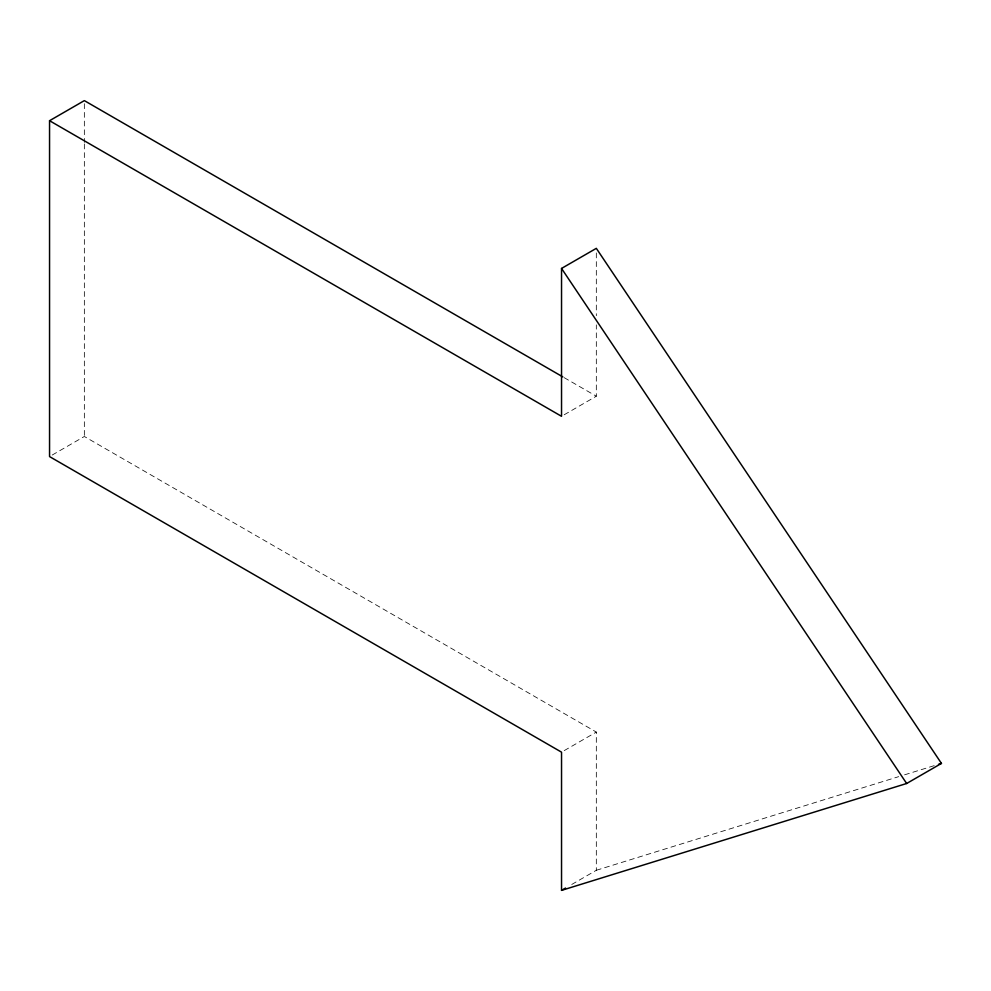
<?xml version="1.0" encoding="UTF-8"?>
<svg xmlns="http://www.w3.org/2000/svg" width="991" height="991" viewBox="0 0 991 991"><rect width="100%" height="100%" fill="white"/><g stroke="black" fill="none" stroke-linecap="round" stroke-linejoin="round"><path stroke-width="0.74" stroke-dasharray="4.96 3.72" d="M52.226 455.03L84.346 436.486L596.322 732.076L596.322 870.284L569.565 885.731M564.213 414.758L596.322 396.214L596.322 324.887M564.213 750.621L596.322 732.076M596.322 870.284L898.676 776.647M904.572 774.826L935.554 765.238M564.164 377.645L596.322 396.214M596.322 252.94L596.322 315.708M84.346 103.721L84.346 142.419M84.346 143.968L84.346 436.486"/><path stroke-width="1.49" d="M49.55 120.716L561.538 416.307L561.538 268.437L596.322 248.345L941.45 763.404L906.654 783.497L561.538 890.376L561.538 752.169L49.55 456.578L49.55 120.716L84.346 100.624L562.814 376.877M561.538 890.376L565.551 888.047M938.502 764.321L941.45 763.404M561.538 268.437L906.654 783.497"/></g></svg>
